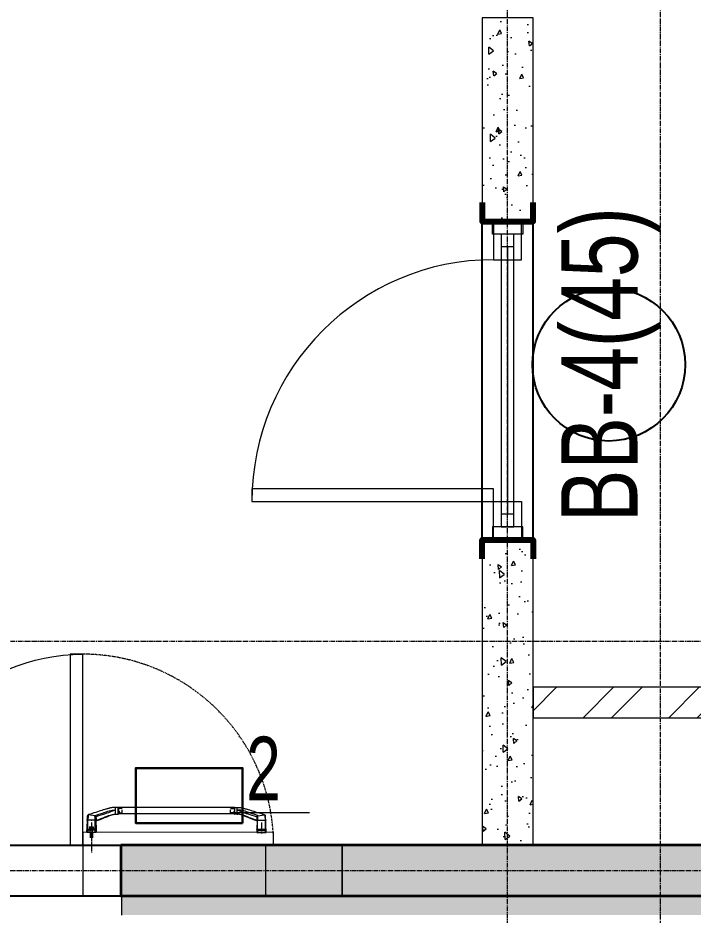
# Model space of a CAD drawing. Header units: millimetres. Extents: x -231292 to 573618, y -153144 to 564035.
# Drawn here: x 153804 to 156458, y 435327 to 438852 of the extents above; entities that cross this region are included whole.
import ezdxf
from ezdxf.enums import TextEntityAlignment as Align

# ---------------------------------------------------------------- set-up
doc = ezdxf.new("R2010")
doc.units = ezdxf.units.MM
for name, pattern in [('CENTER2', [28.575, 19.05, -3.175, 3.175, -3.175]), ('CENTERLINE', [30, 12, -1.5, 3, -1.5, 12]), ('DASHED', [19.05, 12.7, -6.35]), ('HIDDEN', [9.525, 6.35, -3.175])]:
    doc.linetypes.add(name, pattern=pattern)
doc.layers.get('0').update_dxf_attribs({"color": 250})
doc.layers.get('Defpoints').update_dxf_attribs({"color": 250})
for name, color, linetype, lineweight in [('АР_Витраж', 250, 'Continuous', 13), ('АР_Витраж марка', 250, 'Continuous', 9), ('АР_Двери_витраж', 250, 'Continuous', 9), ('АР_Двери_внутренние_антипаника', 250, 'Continuous', 0), ('АР_Отв. марка', 250, 'Continuous', 9), ('АР_Стены ЖБ', 250, 'Continuous', 35), ('АР_Стены кирпич', 250, 'Continuous', 20), ('АР_Стены ПЕНОблок', 250, 'Continuous', 20), ('АР_Стены_дефшов', 250, 'Continuous', 0), ('АР_Штриховка', 250, 'Continuous', 0), ('КМ_Фахверки', 250, 'Continuous', 80), ('РД_Оси_100', 250, 'Continuous', 0), ('РД_проем_инж перемыч_фахверк', 250, 'Continuous', 18), ('СС_Отверстия', 250, 'Continuous', 9)]:
    doc.layers.add(name, color=color, linetype=linetype, lineweight=lineweight)
doc.layers.add('МАГНИТЫ', color=7, linetype='Continuous', lineweight=30, true_color=0xd100d1)
doc.layers.add('РД_Витраж_вн', color=250, linetype='Continuous')
doc.layers.add('РД_Проем', color=250, linetype='Continuous', lineweight=0, plot=False)
doc.styles.add('Arial0', font='arial.ttf')
doc.styles.add('Arial_09', font='ARIALN.TTF', dxfattribs={"width": 0.9})

# ---------------------------------------------------------------- blocks, each defined once
blk = doc.blocks.new('Ф_пеноблок 200')
at = {"layer": 'КМ_Фахверки'}
blk.add_lwpolyline([(0, -75), (0, 0), (200, 0), (200, -75)], dxfattribs=at)
blk = doc.blocks.new('UUNEW01NEW00')
at = {"layer": 'АР_Двери_внутренние_антипаника', "color": 40, "linetype": 'Continuous'}
for p, q in [((-9.1, 24), (9.1, 24)), ((-9.1, 19.3), (-9.1, 24)), ((-9, 18.2), (-9.1, 19.3)), ((-9, 17.1), (-9, 18.2)), ((9.1, 24), (9.1, 19.3)), ((-8.8, 1.3), (-13.2, -0.1)), ((-8.5, 1.5), (-9, 17.1)), ((-8.5, 1.5), (-8.8, 1.3)), ((8.3, 0.5), (8, -3.9)), ((-53, -19.5), (-53, -12.4)), ((-47.5, -11.9), (-52.5, -11.9)), ((-47.5, -11.9), (-46.3, -11.8)), ((-45.1, -11.7), (-46.3, -11.8)), ((-44.4, -11.5), (-45.1, -11.7)), ((-42.2, -11), (-44.4, -11.6)), ((-40, -10.4), (-42.2, -11)), ((-38, -9.7), (-40, -10.4)), ((-36.1, -9), (-38, -9.7)), ((-34.2, -8.3), (-36.1, -9)), ((-32.1, -7.5), (-34.2, -8.3)), ((-30.3, -6.7), (-32.1, -7.5)), ((-28.2, -5.9), (-30.3, -6.7)), ((-25.9, -4.9), (-28.2, -5.9)), ((-23.3, -3.9), (-25.9, -4.9)), ((-20.4, -2.7), (-23.3, -3.9)), ((-17, -1.5), (-20.4, -2.7)), ((-17.7, -18.3), (-14.9, -17.4)), ((-13.2, -0.1), (-17, -1.5)), ((-14.9, -17.4), (-11.8, -16.4)), ((-11.8, -16.4), (-8.3, -15.3)), ((-8.3, -15.3), (-4.5, -14.1)), ((-4.5, -14.1), (-0.2, -12.7)), ((-0.2, -12.7), (4.6, -11.2)), ((4.6, -11.2), (5.6, -10.9)), ((5.6, -10.9), (6.4, -10.5)), ((6.4, -10.5), (7.3, -9.6)), ((7.3, -9.6), (7.6, -8.9)), ((7.6, -8.9), (7.7, -8.7)), ((8, -3.9), (7.7, -8.6)), ((7.7, -8.7), (7.7, -8.6)), ((-53, -24.6), (-53, -19.5)), ((-52.5, -25.1), (-47.5, -25.1)), ((-47.5, -25.1), (-45.1, -25)), ((-45.1, -25), (-44.1, -24.9)), ((-44.1, -24.9), (-43.6, -24.9)), ((-43.6, -24.9), (-43, -24.8)), ((-43, -24.8), (-42.4, -24.8)), ((-42.4, -24.8), (-41.8, -24.7)), ((-41.8, -24.7), (-41.1, -24.6)), ((-41.1, -24.6), (-39.3, -24.3)), ((-39.3, -24.3), (-37.6, -23.9)), ((-37.6, -23.9), (-36.2, -23.6)), ((-36.2, -23.6), (-35.1, -23.3)), ((-35.1, -23.3), (-34.2, -23.1)), ((-34.2, -23.1), (-33.1, -22.8)), ((-33.1, -22.8), (-31.7, -22.5)), ((-31.7, -22.5), (-30.1, -22)), ((-30.1, -22), (-28.2, -21.5)), ((-28.2, -21.5), (-26, -20.8)), ((-26, -20.8), (-23.3, -20)), ((-23.3, -20), (-20.2, -19.1)), ((-20.2, -19.1), (-17.7, -18.3))]:
    blk.add_line(p, q, dxfattribs=at)
at = {"layer": 'АР_Двери_внутренние_антипаника', "color": 1, "linetype": 'Continuous'}
for p, q in [((-9.1, 19.3), (-8.9, 19.4)), ((-9.1, 19.3), (-9, 18.8)), ((-9, 18.8), (-8.8, 18.6)), ((-8.9, 19.4), (-8.5, 19.5)), ((-8.8, 18.6), (-8.6, 18.4)), ((-8.6, 18.4), (-8.4, 18.2)), ((-8.5, 19.5), (-8.2, 19.5)), ((-8.4, 18.2), (-8.1, 18.1)), ((-8.2, 19.5), (-7.8, 19.6)), ((-8.1, 18.1), (-7.6, 18)), ((-7.8, 19.6), (-7.5, 19.6)), ((-7.5, 18.3), (-7.6, 18.2)), ((-7.6, 18.2), (-7.6, 18)), ((-7.6, 18), (-7.6, 16.2)), ((-7.5, 19.6), (-7.1, 19.6)), ((-7.4, 18.3), (-7.5, 18.3)), ((-7.3, 18.3), (-7.4, 18.3)), ((-7.2, 18.3), (-7.3, 18.3)), ((-7.1, 18.3), (-7.2, 18.3)), ((-7.1, 24), (-7.1, 19.6)), ((-7.1, 19.6), (7.1, 19.6)), ((-7.1, 19.6), (-7.1, 18.3)), ((7.1, 18.3), (-7.1, 18.3)), ((7.1, 19.6), (7.1, 24)), ((7.1, 19.6), (7.1, 18.3)), ((7.1, 19.6), (7.5, 19.6)), ((7.2, 18.3), (7.1, 18.3)), ((7.3, 18.3), (7.2, 18.3)), ((7.5, 18.3), (7.3, 18.3)), ((7.5, 19.6), (7.8, 19.6)), ((7.6, 18.2), (7.5, 18.3)), ((7.6, 18), (7.6, 18.2)), ((7.6, 18), (8.1, 18.1)), ((7.6, 16.2), (7.6, 18)), ((7.8, 19.6), (8.2, 19.5)), ((8.1, 18.1), (8.4, 18.2)), ((8.2, 19.5), (8.5, 19.5)), ((8.4, 18.2), (8.6, 18.4)), ((8.5, 19.5), (8.9, 19.4)), ((8.6, 18.4), (8.8, 18.6)), ((8.8, 18.6), (9, 18.8)), ((8.9, 19.4), (9.1, 19.3)), ((9, 18.8), (9.1, 19.3)), ((-9.3, 0.2), (-14.4, -1.5)), ((-9.2, 0.8), (-9.3, 0.2)), ((-9.3, -0.1), (-9.3, 0.2)), ((-9.2, 0.2), (-9.3, 0.2)), ((-9.1, 1), (-9.2, 0.8)), ((-8.9, 0.5), (-9.2, 0.2)), ((-9, 1.2), (-9.1, 1)), ((-8.8, 1.3), (-9, 1.2)), ((-8.7, 0.8), (-8.9, 0.5)), ((-8.6, 0.9), (-8.7, 0.8)), ((-8.6, 1), (-8.6, 0.9)), ((-8.5, 1), (-8.6, 1)), ((-8.4, 0.8), (-8.5, 1.5)), ((-8.4, 1.3), (-8.5, 1)), ((-8.4, 1.4), (-8.4, 0.4)), ((-8.3, 0.5), (-8.4, 0.8)), ((-8.4, 0.4), (-8.4, -0.4)), ((-8.4, 0.4), (-8.3, 0.4)), ((-8.1, 0.2), (-8.3, 0.5)), ((-7.8, 0.1), (-8.1, 0.2)), ((-7.4, 0), (-7.8, 0.1)), ((-7.6, 16.2), (-7.6, 14.1)), ((-7.6, 14.1), (-7.6, 12.2)), ((-7.6, 12.2), (-7.6, 9.8)), ((-7.6, 9.8), (-7.6, 7.8)), ((-7.6, 7.8), (-7.6, 6.2)), ((-7.6, 6.2), (-7.6, 4.7)), ((-7.6, 4.7), (-7.5, 3.2)), ((-7.5, 3.2), (-7.5, 1.6)), ((-7.5, 1.6), (-7.4, 0)), ((-7.5, 0), (-7.5, 0)), ((-7.5, 0), (-7.3, 0)), ((-7.4, 0), (7.4, 0)), ((-7.3, 0), (7.3, 0)), ((-3.5, 16), (-4.6, 16.4)), ((-4.6, 16.4), (-4.6, 16.3)), ((-3.5, 15.9), (-4.6, 16.3)), ((-4.6, 16.3), (-3.8, 14.8)), ((-3.8, 14.8), (-3.3, 14.8)), ((-3, 14.7), (-3.8, 14.7)), ((-3.8, 14.7), (-3.8, 14.6)), ((-3, 14.6), (-3.8, 14.6)), ((-3.8, 14.6), (-3.8, 13.7)), ((-3.8, 13.7), (-3, 13.7)), ((-3.3, 14.8), (-3.6, 15.5)), ((-3.6, 15.5), (-2.7, 15.3)), ((-3.3, 14.9), (-3.6, 15.5)), ((-2.3, 15.7), (-3.5, 16)), ((-2.3, 15.6), (-3.5, 15.9)), ((-3.1, 14.4), (-3.4, 14.4)), ((-3.4, 14.4), (-3.4, 13.9)), ((-3.4, 14), (-3.1, 14)), ((-3.4, 13.9), (-3.1, 13.9)), ((-3.3, 14.9), (-3.3, 14.8)), ((-3, 14.4), (-3.1, 14.4)), ((-3.1, 14), (-3.1, 13.9)), ((-3.1, 14), (-3, 14)), ((-3.1, 13.9), (-3, 13.9)), ((-3, 14.7), (-3, 14.6)), ((-2.9, 14.7), (-3, 14.7)), ((-2.9, 14.6), (-3, 14.6)), ((-2.9, 14.4), (-3, 14.4)), ((-3, 14.4), (-3, 14.4)), ((-3, 14.4), (-3, 14.4)), ((-3, 14), (-3, 14)), ((-3, 14), (-3, 14)), ((-3, 14), (-2.9, 14)), ((-3, 13.9), (-3, 13.9)), ((-3, 13.9), (-3, 13.9)), ((-3, 13.9), (-2.9, 13.9)), ((-3, 13.7), (-2.9, 13.7)), ((-2.8, 14.7), (-2.9, 14.7)), ((-2.9, 14.7), (-2.9, 14.7)), ((-2.8, 14.5), (-2.9, 14.6)), ((-2.9, 14.6), (-2.9, 14.6)), ((-2.9, 14.3), (-2.9, 14.4)), ((-2.9, 14.3), (-2.9, 14.3)), ((-2.9, 14.3), (-2.9, 14.3)), ((-2.9, 14.3), (-2.9, 14.3)), ((-2.9, 14), (-2.9, 14.3)), ((-2.9, 14.1), (-2.9, 14)), ((-2.9, 14), (-2.9, 14.1)), ((-2.9, 14.1), (-2.9, 14.1)), ((-2.9, 14.1), (-2.9, 14.1)), ((-2.9, 14.1), (-2.9, 14.1)), ((-2.9, 14), (-2.9, 14)), ((-2.9, 13.9), (-2.9, 14)), ((-2.9, 14), (-2.9, 14)), ((-2.9, 14), (-2.9, 14)), ((-2.9, 13.9), (-2.9, 13.9)), ((-2.9, 13.9), (-2.9, 13.9)), ((-2.9, 13.7), (-2.8, 13.7)), ((-2.7, 14.6), (-2.8, 14.7)), ((-2.7, 14.5), (-2.8, 14.5)), ((-2.8, 13.7), (-2.8, 13.8)), ((-2.8, 13.8), (-2.7, 13.8)), ((-2.7, 15.3), (-1.7, 15.1)), ((-2.6, 14.6), (-2.7, 14.6)), ((-2.6, 14.5), (-2.7, 14.5)), ((-2.7, 13.8), (-2.6, 13.8)), ((-2.6, 14.5), (-2.6, 14.6)), ((-2.6, 14.6), (-2.6, 14.6)), ((-2.6, 14.4), (-2.6, 14.5)), ((-2.5, 14.5), (-2.6, 14.5)), ((-2.5, 14.4), (-2.6, 14.4)), ((-2.6, 14.4), (-2.6, 14.4)), ((-2.6, 13.8), (-2.6, 13.9)), ((-2.6, 13.9), (-2.5, 13.9)), ((-2.5, 14.4), (-2.5, 14.5)), ((-2.5, 14.4), (-2.5, 14.3)), ((-2.5, 14.3), (-2.5, 14.4)), ((-2.5, 14), (-2.5, 14.3)), ((-2.5, 13.9), (-2.5, 14)), ((-1, 15.5), (-2.3, 15.7)), ((-1, 15.4), (-2.3, 15.6)), ((-2.2, 14.5), (-2.3, 14.5)), ((-2.3, 14.5), (-2.3, 14.4)), ((-2.3, 14.4), (-2.3, 14.3)), ((-2.2, 14.4), (-2.3, 14.4)), ((-2.3, 14.4), (-2.3, 14.3)), ((-2.3, 14.3), (-2.3, 14)), ((-2.3, 14), (-2.3, 13.9)), ((-2.3, 13.9), (-2.3, 13.9)), ((-2.3, 13.9), (-2.2, 13.8)), ((-2.1, 14.6), (-2.2, 14.6)), ((-2.2, 14.6), (-2.2, 14.5)), ((-2.1, 14.5), (-2.2, 14.5)), ((-2.2, 14.5), (-2.2, 14.4)), ((-2.2, 13.8), (-2.2, 13.8)), ((-2.2, 13.8), (-2.1, 13.8)), ((-2, 14.7), (-2.1, 14.6)), ((-2, 14.6), (-2.1, 14.5)), ((-2.1, 14.6), (-2.1, 14.6)), ((-2.1, 14.5), (-2.1, 14.5)), ((-2.1, 13.8), (-2, 13.7)), ((-1.9, 14.7), (-2, 14.7)), ((-1.9, 14.6), (-2, 14.6)), ((-2, 13.7), (-2, 13.7)), ((-2, 13.7), (-1.9, 13.7)), ((-1.8, 14.7), (-1.9, 14.7)), ((-1.8, 14.6), (-1.9, 14.6)), ((-1.8, 14.4), (-1.9, 14.4)), ((-1.9, 14.4), (-1.9, 14.3)), ((-1.9, 14.3), (-1.9, 14)), ((-1.9, 14.3), (-1.9, 14.3)), ((-1.9, 14.3), (-1.9, 14.3)), ((-1.9, 14.3), (-1.9, 14.3)), ((-1.9, 14.1), (-1.9, 14.1)), ((-1.9, 14.1), (-1.9, 14.1)), ((-1.9, 14.1), (-1.9, 14.1)), ((-1.9, 14.1), (-1.8, 14)), ((-1.9, 14), (-1.9, 14)), ((-1.9, 14), (-1.9, 14)), ((-1.9, 14), (-1.9, 13.9)), ((-1.9, 13.9), (-1.8, 13.9)), ((-1.9, 13.7), (-1.8, 13.7)), ((-1.8, 14.7), (-1.8, 14.6)), ((-1.5, 14.7), (-1.8, 14.7)), ((-1.5, 14.6), (-1.8, 14.6)), ((-1.7, 14.4), (-1.8, 14.4)), ((-1.8, 14.4), (-1.8, 14.4)), ((-1.8, 14.4), (-1.8, 14.4)), ((-1.8, 14), (-1.8, 14)), ((-1.8, 14), (-1.8, 14)), ((-1.8, 14), (-1.7, 14)), ((-1.8, 13.9), (-1.8, 13.9)), ((-1.8, 13.9), (-1.8, 13.9)), ((-1.8, 13.9), (-1.7, 13.9)), ((-1.8, 13.7), (-1.5, 13.7)), ((-1.7, 15.1), (-0.7, 15)), ((-1.7, 14.4), (-1.7, 14.4)), ((-1.6, 14.4), (-1.7, 14.4)), ((-1.7, 14), (-1.7, 13.9)), ((-1.7, 14), (-1.7, 14)), ((-1.7, 14), (-1.6, 14)), ((-1.7, 13.9), (-1.6, 13.9)), ((-1.7, 13.9), (-1.7, 13.9)), ((-1.5, 14.4), (-1.6, 14.4)), ((-1.6, 14.4), (-1.6, 14.4)), ((-1.6, 14), (-1.6, 13.9)), ((-1.6, 14), (-1.6, 14)), ((-1.6, 14), (-1.5, 14)), ((-1.6, 13.9), (-1.6, 13.9)), ((-1.6, 13.9), (-1.5, 13.9)), ((-1.5, 14.7), (-1.5, 14.6)), ((-1.4, 14.7), (-1.5, 14.7)), ((-1.4, 14.6), (-1.5, 14.6)), ((-1.4, 14.3), (-1.5, 14.4)), ((-1.5, 14.4), (-1.5, 14.4)), ((-1.5, 14.4), (-1.5, 14.4)), ((-1.5, 14), (-1.4, 14.1)), ((-1.5, 14), (-1.5, 14)), ((-1.5, 14), (-1.5, 14)), ((-1.5, 14), (-1.5, 14)), ((-1.5, 13.9), (-1.5, 13.9)), ((-1.5, 13.9), (-1.5, 13.9)), ((-1.5, 13.9), (-1.5, 13.9)), ((-1.5, 13.9), (-1.4, 13.9)), ((-1.5, 13.7), (-1.4, 13.7)), ((-1.3, 14.7), (-1.4, 14.7)), ((-1.3, 14.6), (-1.4, 14.6)), ((-1.4, 14.3), (-1.4, 14.3)), ((-1.4, 14.3), (-1.4, 14.3)), ((-1.4, 14.3), (-1.4, 14.3)), ((-1.4, 14), (-1.4, 14.3)), ((-1.4, 14.1), (-1.4, 14)), ((-1.4, 14.1), (-1.4, 14.1)), ((-1.4, 14.1), (-1.4, 14.1)), ((-1.4, 14.1), (-1.4, 14.1)), ((-1.4, 13.9), (-1.4, 14)), ((-1.4, 14), (-1.4, 14)), ((-1.4, 14), (-1.4, 14)), ((-1.4, 13.7), (-1.3, 13.7)), ((-1.2, 14.6), (-1.3, 14.7)), ((-1.3, 14.7), (-1.3, 14.7)), ((-1.3, 14.5), (-1.3, 14.6)), ((-1.2, 14.5), (-1.3, 14.5)), ((-1.3, 13.7), (-1.2, 13.8)), ((-1.1, 14.6), (-1.2, 14.6)), ((-1.1, 14.5), (-1.2, 14.5)), ((-1.2, 13.8), (-1.2, 13.8)), ((-1.2, 13.8), (-1.1, 13.8)), ((-1.1, 14.5), (-1.1, 14.6)), ((-1.1, 14.6), (-1.1, 14.6)), ((-1.1, 14.4), (-1.1, 14.5)), ((-1, 14.5), (-1.1, 14.5)), ((-1, 14.4), (-1.1, 14.4)), ((-1.1, 14.4), (-1.1, 14.4)), ((-1.1, 13.8), (-1.1, 13.9)), ((-1.1, 13.9), (-1, 13.9)), ((0, 16.5), (-1, 15.5)), ((0, 16.4), (-1, 15.4)), ((-1, 15.5), (-1, 15.4)), ((-1, 14.4), (-1, 14.5)), ((-1, 14.3), (-1, 14.4)), ((-1, 14.4), (-1, 14.3)), ((-1, 14), (-1, 14.3)), ((-1, 13.9), (-1, 14)), ((0, 14.7), (-0.8, 14.7)), ((-0.8, 14.7), (-0.8, 14.6)), ((0, 14.6), (-0.8, 14.6)), ((-0.8, 14.6), (-0.8, 13.7)), ((-0.8, 13.7), (-0.4, 13.7)), ((-0.7, 15), (0, 15.7)), ((-0.1, 14.4), (-0.4, 14.4)), ((-0.4, 14.4), (-0.4, 14.2)), ((-0.4, 14.3), (-0.1, 14.3)), ((-0.4, 14.2), (-0.1, 14.2)), ((-0.4, 14.1), (-0.2, 14.1)), ((-0.4, 13.7), (-0.4, 14.1)), ((-0.2, 14.1), (0, 13.7)), ((0, 14.4), (-0.1, 14.4)), ((-0.1, 14.4), (-0.1, 14.4)), ((-0.1, 14.4), (-0.1, 14.4)), ((-0.1, 14.3), (-0.1, 14.2)), ((-0.1, 14.3), (-0.1, 14.3)), ((-0.1, 14.3), (-0.1, 14.3)), ((-0.1, 14.3), (0, 14.3)), ((-0.1, 14.2), (-0.1, 14.2)), ((-0.1, 14.2), (-0.1, 14.2)), ((-0.1, 14.2), (0, 14.2)), ((0, 16.5), (0, 16.4)), ((1, 15.5), (0, 16.5)), ((1, 15.4), (0, 16.4)), ((0, 15.7), (0.7, 15)), ((0, 14.7), (0, 14.6)), ((0.1, 14.7), (0, 14.7)), ((0.1, 14.6), (0, 14.6)), ((0, 14.3), (0, 14.4)), ((0, 14.4), (0, 14.4)), ((0, 14.3), (0, 14.4)), ((0, 14.4), (0, 14.4)), ((0, 14.4), (0, 14.4)), ((0, 14.4), (0, 14.4)), ((0, 14.4), (0, 14.4)), ((0, 14.3), (0, 14.3)), ((0, 14.3), (0, 14.3)), ((0, 14.3), (0, 14.3)), ((0, 14.2), (0, 14.3)), ((0, 14.3), (0, 14.3)), ((0, 14.3), (0, 14.3)), ((0, 14.3), (0, 14.3)), ((0, 14.2), (0, 14.2)), ((0, 14.2), (0, 14.2)), ((0, 13.7), (0.5, 13.7)), ((0.2, 14.7), (0.1, 14.7)), ((0.2, 14.6), (0.1, 14.6)), ((0.3, 14.6), (0.2, 14.7)), ((0.2, 14.7), (0.2, 14.7)), ((0.2, 14.5), (0.2, 14.6)), ((0.3, 14.5), (0.2, 14.5)), ((0.5, 13.7), (0.2, 14.1)), ((0.2, 14.1), (0.3, 14.1)), ((0.4, 14.6), (0.3, 14.6)), ((0.4, 14.5), (0.3, 14.5)), ((0.3, 14.1), (0.4, 14.2)), ((0.3, 14.1), (0.3, 14.1)), ((0.5, 13.8), (0.3, 14.1)), ((0.4, 14.5), (0.4, 14.6)), ((0.4, 14.6), (0.4, 14.6)), ((0.4, 14.4), (0.4, 14.5)), ((0.4, 14.4), (0.4, 14.5)), ((0.4, 14.5), (0.4, 14.5)), ((0.4, 14.3), (0.4, 14.4)), ((0.4, 14.4), (0.4, 14.4)), ((0.4, 14.4), (0.4, 14.4)), ((0.4, 14.2), (0.4, 14.3)), ((0.4, 14.3), (0.4, 14.3)), ((0.4, 14.2), (0.4, 14.2)), ((0.5, 13.8), (0.5, 13.7)), ((0.7, 15), (1.7, 15.1)), ((0.7, 14.7), (0.7, 14.6)), ((1.4, 14.7), (0.7, 14.7)), ((1.4, 14.6), (0.7, 14.6)), ((0.7, 14.6), (0.7, 13.7)), ((0.7, 13.7), (1.1, 13.7)), ((2.3, 15.7), (1, 15.5)), ((2.3, 15.6), (1, 15.4)), ((1, 15.5), (1, 15.4)), ((1.1, 13.7), (1.1, 14.3)), ((1.1, 14.3), (1.2, 14.3)), ((1.2, 14.3), (1.5, 13.7)), ((1.4, 14.7), (1.4, 14.6)), ((1.6, 14.2), (1.4, 14.7)), ((1.6, 14.1), (1.4, 14.6)), ((1.5, 13.7), (1.8, 13.7)), ((1.6, 14.2), (1.6, 14.1)), ((1.7, 14.2), (1.6, 14.2)), ((1.7, 14.1), (1.6, 14.1)), ((1.7, 15.1), (2.7, 15.3)), ((1.9, 14.7), (1.7, 14.2)), ((1.9, 14.6), (1.7, 14.1)), ((1.7, 14.2), (1.7, 14.1)), ((1.8, 13.7), (2, 14.3)), ((1.9, 14.7), (1.9, 14.6)), ((2.5, 14.7), (1.9, 14.7)), ((2.5, 14.6), (1.9, 14.6)), ((2, 14.3), (2.2, 14.3)), ((2.2, 14.3), (2.2, 13.7)), ((2.2, 13.7), (2.5, 13.7)), ((3.5, 16), (2.3, 15.7)), ((3.5, 15.9), (2.3, 15.6)), ((2.5, 14.7), (2.5, 14.6)), ((2.5, 13.7), (2.5, 14.6)), ((2.7, 15.3), (3.6, 15.5)), ((3.1, 14.7), (2.7, 13.8)), ((3.1, 14.6), (2.7, 13.7)), ((2.7, 13.8), (2.7, 13.7)), ((2.7, 13.7), (3.2, 13.7)), ((3.1, 14.7), (3.1, 14.6)), ((3.9, 14.7), (3.1, 14.7)), ((3.9, 14.6), (3.1, 14.6)), ((3.2, 13.7), (3.2, 13.9)), ((3.2, 13.9), (3.8, 13.9)), ((3.6, 15.5), (3.3, 14.8)), ((3.6, 15.5), (3.3, 14.9)), ((3.3, 14.9), (3.3, 14.8)), ((3.3, 14.8), (3.8, 14.8)), ((3.4, 14.3), (3.3, 14)), ((3.3, 14.1), (3.7, 14.1)), ((3.3, 14), (3.7, 14)), ((3.6, 14.3), (3.4, 14.3)), ((4.6, 16.4), (3.5, 16)), ((4.6, 16.3), (3.5, 15.9)), ((3.7, 14), (3.6, 14.3)), ((3.8, 14.8), (4.6, 16.3)), ((3.8, 13.9), (3.8, 13.7)), ((3.8, 13.7), (4.2, 13.7)), ((3.9, 14.7), (3.9, 14.6)), ((4.2, 13.8), (3.9, 14.7)), ((4.2, 13.7), (3.9, 14.6)), ((4.2, 13.8), (4.2, 13.7)), ((4.6, 16.4), (4.6, 16.3)), ((6.7, -9.4), (7.3, 0)), ((7.4, 0), (7.5, 2)), ((7.8, 0.1), (7.4, 0)), ((7.5, 2), (7.6, 4)), ((7.6, 14.2), (7.6, 16.2)), ((7.6, 12.3), (7.6, 14.2)), ((7.6, 9.9), (7.6, 12.3)), ((7.6, 8), (7.6, 9.9)), ((7.6, 5.9), (7.6, 8)), ((7.6, 4), (7.6, 5.9)), ((8.1, 0.2), (7.8, 0.1)), ((8.3, 0.5), (8.1, 0.2)), ((8.4, 0.8), (8.3, 0.5)), ((-52.5, -11.9), (-52.5, -19.8)), ((-47.5, -11.9), (-47.5, -19.8)), ((-47.5, -11.9), (-47.5, -11.9)), ((-43.1, -11.4), (-44.5, -11.6)), ((-41.6, -11.2), (-43.1, -11.4)), ((-39.3, -10.7), (-41.6, -11.2)), ((-41.3, -17.7), (-39, -16.7)), ((-36.7, -9.9), (-39.3, -10.7)), ((-39, -16.7), (-36.4, -15.7)), ((-33.8, -8.9), (-36.7, -9.9)), ((-36.4, -15.7), (-33.5, -14.5)), ((-30.7, -7.7), (-33.8, -8.9)), ((-33.5, -14.5), (-30.3, -13.4)), ((-28.7, -16.6), (-31.9, -17.6)), ((-27.2, -6.3), (-30.7, -7.7)), ((-30.3, -13.4), (-26.8, -12.1)), ((-25.2, -15.3), (-28.7, -16.6)), ((-23.3, -4.8), (-27.2, -6.3)), ((-26.8, -12.1), (-22.9, -10.9)), ((-21.4, -13.9), (-25.2, -15.3)), ((-19.1, -3.2), (-23.3, -4.8)), ((-22.9, -10.9), (-18.7, -9.6)), ((-17.3, -12.4), (-21.4, -13.9)), ((-14.4, -1.5), (-19.1, -3.2)), ((-18.7, -9.6), (-14, -8.2)), ((-12.8, -10.8), (-17.3, -12.4)), ((-14, -8.2), (-8.8, -6.6)), ((-7.8, -9.1), (-12.8, -10.8)), ((-9, -3.8), (-9.3, -0.1)), ((-8.8, -6.6), (-9, -3.8)), ((-8.8, -6.6), (-8.8, -6.6)), ((-8.8, -7.3), (-8.8, -6.6)), ((-8.8, -6.6), (-8.7, -6.6)), ((-8.5, -8.1), (-8.8, -7.3)), ((-8.7, -6.6), (-8.6, -6.6)), ((-8.6, -6.6), (-8.4, -6.7)), ((-8.2, -8.7), (-8.5, -8.1)), ((-8.4, -0.4), (-8.3, -0.9)), ((-8.4, -6.7), (-8.1, -6.7)), ((-8.3, -0.9), (-8.3, -1.1)), ((-8.3, -1.1), (-8.3, -1.1)), ((-8.3, -1.2), (-8.2, -1.2)), ((-8.2, -1.2), (-8.2, -1.2)), ((-8.2, -1.2), (-8.2, -1.5)), ((-8.2, -1.5), (-8.2, -1.5)), ((-7.8, -9.1), (-8.2, -8.7)), ((-8.1, -6.7), (-8, -6.6)), ((-8, -7.1), (-8.1, -6.7)), ((-8.1, -6.7), (-8.1, -6.7)), ((-8, -6.6), (-8, -6.6)), ((-8, -6.6), (-7.9, -6.6)), ((-7.6, -7.6), (-8, -7.1)), ((-7.8, -6.9), (-7.9, -6.6)), ((-7.9, -6.6), (-7.9, -6.7)), ((-7.9, -6.7), (-7.9, -6.6)), ((-7.5, -7.2), (-7.8, -6.9)), ((-7.4, -8.9), (-7.8, -9.1)), ((-7.2, -8), (-7.6, -7.6)), ((-7.2, -7.4), (-7.5, -7.2)), ((-7.1, -8.7), (-7.4, -8.9)), ((-7.3, 0), (-7.2, -1.7)), ((-7.2, -1.7), (-7.2, -3.1)), ((-7.2, -3.1), (-7.1, -4.5)), ((-6.9, -7.4), (-7.2, -7.4)), ((-6.7, -8.2), (-7.2, -8)), ((-7.1, -4.5), (-7, -6)), ((-6.7, -8.2), (-7.1, -8.7)), ((-7, -6), (-6.9, -7.4)), ((-6.9, -7.4), (-6.8, -7.5)), ((-6.8, -7.5), (-6.8, -7.5)), ((-6.8, -7.5), (-6.8, -7.6)), ((-6.8, -7.6), (-6.8, -7.6)), ((-6.8, -7.6), (-6.8, -7.6)), ((-6.8, -7.6), (-6.8, -7.6)), ((-6.8, -7.6), (-6.8, -7.6)), ((-6.8, -7.6), (-6.8, -7.6)), ((-6.8, -7.6), (-6.8, -7.6)), ((-6.8, -7.6), (-6.8, -7.6)), ((-6.8, -7.6), (-6.8, -7.6)), ((-6.8, -7.6), (-6.8, -7.6)), ((-6.8, -7.6), (-6.8, -7.6)), ((-6.8, -7.6), (-6.8, -7.6)), ((-6.8, -7.6), (-6.8, -7.6)), ((-6.8, -7.6), (-6.8, -7.6)), ((-6.8, -7.6), (-6.7, -7.8)), ((-6.7, -7.8), (-6.6, -8)), ((-6.6, -8), (-6.7, -8.1)), ((-6.7, -8.1), (-6.7, -8.2)), ((-6.7, -8.2), (5.6, -10.6)), ((5.6, -10.6), (6.3, -10)), ((5.6, -10.6), (6, -10.6)), ((6, -10.6), (6.3, -10.5)), ((6.3, -10), (6.6, -9.7)), ((6.3, -10.5), (6.4, -10.5)), ((6.6, -9.7), (6.7, -9.4)), ((6.7, -9.4), (7.1, -9.3)), ((7.1, -9.3), (7.4, -9.1)), ((7.4, -9.1), (7.6, -8.9)), ((8.3, -0.4), (8.3, -0.3)), ((-52.5, -19.8), (-52.5, -25.1)), ((-52.5, -25.1), (-47.5, -25.1)), ((-47.5, -19.8), (-46, -19.6)), ((-45.9, -19.8), (-47.5, -19.8)), ((-47.5, -19.8), (-47.5, -25.1)), ((-46, -19.6), (-44.5, -19.2)), ((-44.3, -19.8), (-45.9, -19.8)), ((-44.5, -19.2), (-42.9, -18.5)), ((-42.5, -19.7), (-44.3, -19.8)), ((-42.9, -18.5), (-41.3, -17.7)), ((-40.6, -19.6), (-42.5, -19.7)), ((-37.8, -19.2), (-40.6, -19.6)), ((-34.9, -18.5), (-37.8, -19.2)), ((-31.9, -17.6), (-34.9, -18.5))]:
    blk.add_line(p, q, dxfattribs=at)
at = {"layer": 'АР_Двери_внутренние_антипаника', "color": 1, "linetype": 'CENTERLINE'}
blk.add_line((0, 4.4), (0, 26), dxfattribs=at)
at = {"layer": 'АР_Двери_внутренние_антипаника', "color": 1, "linetype": 'HIDDEN'}
for p, q in [((-60.5, -14), (-53, -14)), ((-60.5, -14), (-60.5, -23)), ((-54.5, -17.6), (-54.5, -14.1)), ((-54.5, -14.1), (-53, -14.1)), ((-60.5, -23), (-53, -23)), ((-54.5, -17.6), (-53, -17.6))]:
    blk.add_line(p, q, dxfattribs=at)
at = {"layer": 'АР_Двери_внутренние_антипаника', "color": 40, "linetype": 'Continuous'}
for centre, radius, start, end in [((-490.9, 27.7), 500, 356.9219, 359.0377), ((-52.5, -12.4), 0.5, 90, 180), ((-52.5, -24.6), 0.5, 180, 270)]:
    blk.add_arc(centre, radius, start, end, dxfattribs=at)
at = {"layer": 'АР_Двери_внутренние_антипаника', "color": 1, "linetype": 'Continuous'}
blk.add_arc((490.8, 29.3), 500, 183.3082, 184.1216, dxfattribs=at)
blk.add_point((0, 0), dxfattribs=at)
blk = doc.blocks.new('66NEW00')
at = {"layer": 'АР_Двери_внутренние_антипаника', "color": 40, "linetype": 'Continuous'}
for p, q in [((9.1, 0), (-9.1, 0)), ((-9.1, 0), (-9.1, -4.7)), ((9.1, -4.7), (9.1, 0)), ((8.5, -22.4), (9, -6.9)), ((9, -5.7), (9.1, -4.7)), ((9, -6.9), (9, -5.7)), ((-8.3, -23.5), (-8, -27.9)), ((-8, -27.9), (-7.7, -32.5)), ((-7.7, -32.7), (-7.7, -32.5)), ((-7.6, -32.8), (-7.7, -32.7)), ((-7.3, -33.6), (-7.6, -32.8)), ((-6.4, -34.5), (-7.3, -33.6)), ((-5.6, -34.9), (-6.4, -34.5)), ((-4.6, -35.2), (-5.6, -34.9)), ((0.2, -36.7), (-4.6, -35.2)), ((8.5, -22.4), (8.8, -22.7)), ((8.8, -22.7), (13.2, -24.1)), ((13.2, -24.1), (17, -25.5)), ((17, -25.5), (20.4, -26.7)), ((20.4, -26.7), (23.3, -27.9)), ((23.3, -27.9), (25.9, -28.9)), ((25.9, -28.9), (28.2, -29.9)), ((28.2, -29.9), (30.3, -30.7)), ((30.3, -30.7), (32.1, -31.4)), ((32.1, -31.4), (34.2, -32.3)), ((34.2, -32.3), (36.1, -33)), ((36.1, -33), (38, -33.7)), ((38, -33.7), (40, -34.4)), ((40, -34.4), (42.2, -35)), ((42.2, -35), (44.4, -35.5)), ((4.5, -38.1), (0.2, -36.7)), ((8.3, -39.3), (4.5, -38.1)), ((11.8, -40.4), (8.3, -39.3)), ((14.9, -41.4), (11.8, -40.4)), ((17.7, -42.3), (14.9, -41.4)), ((20.2, -43), (17.7, -42.3)), ((23.3, -44), (20.2, -43)), ((26, -44.8), (23.3, -44)), ((28.2, -45.4), (26, -44.8)), ((30.1, -46), (28.2, -45.4)), ((31.7, -46.4), (30.1, -46)), ((33.1, -46.8), (31.7, -46.4)), ((34.2, -47.1), (33.1, -46.8)), ((35.1, -47.3), (34.2, -47.1)), ((36.2, -47.6), (35.1, -47.3)), ((37.6, -47.9), (36.2, -47.6)), ((39.3, -48.2), (37.6, -47.9)), ((41.1, -48.6), (39.3, -48.2)), ((41.8, -48.7), (41.1, -48.6)), ((42.4, -48.7), (41.8, -48.7)), ((43, -48.8), (42.4, -48.7)), ((43.6, -48.9), (43, -48.8)), ((44.1, -48.9), (43.6, -48.9)), ((45.1, -49), (44.1, -48.9)), ((44.4, -35.5), (45.1, -35.6)), ((45.1, -35.6), (46.3, -35.8)), ((47.5, -49.1), (45.1, -49)), ((47.5, -35.8), (46.3, -35.8)), ((47.5, -35.8), (52.5, -35.8)), ((52.5, -49.1), (47.5, -49.1)), ((53, -43.4), (53, -36.3)), ((53, -48.6), (53, -43.4))]:
    blk.add_line(p, q, dxfattribs=at)
at = {"layer": 'АР_Двери_внутренние_антипаника', "color": 1, "linetype": 'Continuous'}
for p, q in [((-7.1, -4.4), (-7.1, 0)), ((7.1, 0), (7.1, -4.4)), ((-8.9, -4.6), (-9.1, -4.7)), ((-9, -5.2), (-9.1, -4.7)), ((-8.8, -5.4), (-9, -5.2)), ((-8.5, -4.5), (-8.9, -4.6)), ((-8.6, -5.6), (-8.8, -5.4)), ((-8.4, -5.7), (-8.6, -5.6)), ((-8.2, -4.4), (-8.5, -4.5)), ((-8.1, -5.8), (-8.4, -5.7)), ((-7.8, -4.4), (-8.2, -4.4)), ((-7.6, -5.9), (-8.1, -5.8)), ((-7.5, -4.4), (-7.8, -4.4)), ((-7.6, -5.8), (-7.5, -5.7)), ((-7.6, -5.9), (-7.6, -5.8)), ((-7.6, -7.7), (-7.6, -5.9)), ((-7.6, -9.8), (-7.6, -7.7)), ((-7.6, -11.7), (-7.6, -9.8)), ((-7.6, -14), (-7.6, -11.7)), ((-7.6, -16), (-7.6, -14)), ((-7.6, -18.1), (-7.6, -16)), ((-7.1, -4.4), (-7.5, -4.4)), ((-7.5, -5.7), (-7.3, -5.7)), ((-7.3, -5.7), (-7.2, -5.6)), ((-7.2, -5.6), (-7.1, -5.6)), ((7.1, -4.4), (-7.1, -4.4)), ((-7.1, -4.4), (-7.1, -5.6)), ((-7.1, -5.6), (7.1, -5.6)), ((7.1, -4.4), (7.1, -5.6)), ((7.5, -4.4), (7.1, -4.4)), ((7.1, -5.6), (7.2, -5.6)), ((7.2, -5.6), (7.3, -5.7)), ((7.3, -5.7), (7.4, -5.7)), ((7.4, -5.7), (7.5, -5.7)), ((7.8, -4.4), (7.5, -4.4)), ((7.5, -5.7), (7.6, -5.8)), ((8.1, -5.8), (7.6, -5.9)), ((7.6, -5.8), (7.6, -5.9)), ((7.6, -5.9), (7.6, -7.8)), ((7.6, -7.8), (7.6, -9.9)), ((7.6, -9.9), (7.6, -11.8)), ((7.6, -11.8), (7.6, -14.2)), ((7.6, -14.2), (7.6, -16.2)), ((7.6, -16.2), (7.6, -17.8)), ((8.2, -4.4), (7.8, -4.4)), ((8.4, -5.7), (8.1, -5.8)), ((8.5, -4.5), (8.2, -4.4)), ((8.6, -5.6), (8.4, -5.7)), ((8.9, -4.6), (8.5, -4.5)), ((8.8, -5.4), (8.6, -5.6)), ((9, -5.2), (8.8, -5.4)), ((9.1, -4.7), (8.9, -4.6)), ((9.1, -4.7), (9, -5.2)), ((-8.4, -23.1), (-8.3, -23.5)), ((-8.3, -23.5), (-8.1, -23.7)), ((-8.3, -24.4), (-8.3, -24.2)), ((-8.1, -23.7), (-7.8, -23.9)), ((-7.8, -23.9), (-7.4, -24)), ((-7.6, -19.9), (-7.6, -18.1)), ((-7.5, -21.9), (-7.6, -19.9)), ((-7.4, -33.1), (-7.6, -32.8)), ((-7.4, -24), (-7.5, -21.9)), ((7.4, -24), (-7.4, -24)), ((-7.1, -33.3), (-7.4, -33.1)), ((7.3, -24), (-7.3, -24)), ((-6.7, -33.3), (-7.3, -24)), ((-6.7, -33.3), (-7.1, -33.3)), ((-6.6, -33.7), (-6.7, -33.3)), ((-6.3, -34), (-6.6, -33.7)), ((-6.3, -34.5), (-6.4, -34.4)), ((-5.6, -34.5), (-6.3, -34)), ((-6, -34.6), (-6.3, -34.5)), ((-5.6, -34.5), (-6, -34.6)), ((6.7, -32.2), (-5.6, -34.5)), ((6.7, -31.8), (6.6, -32)), ((6.6, -32), (6.7, -32.1)), ((6.8, -31.6), (6.7, -31.8)), ((6.7, -32.2), (7.2, -32)), ((6.7, -32.1), (6.7, -32.2)), ((6.7, -32.2), (7.1, -32.7)), ((6.9, -31.4), (6.8, -31.5)), ((6.8, -31.5), (6.8, -31.5)), ((6.8, -31.5), (6.8, -31.5)), ((6.8, -31.5), (6.8, -31.6)), ((6.8, -31.6), (6.8, -31.6)), ((6.8, -31.6), (6.8, -31.6)), ((6.8, -31.6), (6.8, -31.6)), ((6.8, -31.6), (6.8, -31.6)), ((6.8, -31.6), (6.8, -31.6)), ((6.8, -31.6), (6.8, -31.6)), ((6.8, -31.6), (6.8, -31.6)), ((6.8, -31.6), (6.8, -31.6)), ((6.8, -31.6), (6.8, -31.6)), ((6.8, -31.6), (6.8, -31.6)), ((6.8, -31.6), (6.8, -31.6)), ((6.8, -31.6), (6.8, -31.6)), ((7, -29.9), (6.9, -31.4)), ((6.9, -31.4), (7.2, -31.3)), ((7.1, -28.5), (7, -29.9)), ((7.2, -27.1), (7.1, -28.5)), ((7.1, -32.7), (7.4, -32.9)), ((7.3, -24), (7.2, -25.6)), ((7.2, -25.6), (7.2, -27.1)), ((7.2, -31.3), (7.5, -31.2)), ((7.2, -32), (7.6, -31.6)), ((7.5, -24), (7.3, -24)), ((7.5, -22.4), (7.4, -24)), ((7.4, -24), (7.8, -23.9)), ((7.4, -32.9), (7.8, -33.1)), ((7.6, -19.3), (7.5, -20.8)), ((7.5, -20.8), (7.5, -22.4)), ((7.5, -24), (7.5, -24)), ((7.5, -31.2), (7.8, -30.9)), ((7.6, -17.8), (7.6, -19.3)), ((7.6, -31.6), (8, -31.1)), ((7.8, -23.9), (8.1, -23.7)), ((7.8, -30.9), (7.9, -30.6)), ((7.8, -33.1), (8.2, -32.7)), ((7.8, -33.1), (12.8, -34.8)), ((8, -30.6), (7.9, -30.6)), ((7.9, -30.6), (7.9, -30.6)), ((7.9, -30.6), (7.9, -30.6)), ((8, -31.1), (8.1, -30.6)), ((8.1, -30.6), (8, -30.6)), ((8, -30.6), (8, -30.6)), ((8.1, -23.7), (8.3, -23.5)), ((8.1, -30.7), (8.1, -30.6)), ((8.4, -30.7), (8.1, -30.7)), ((8.2, -25.1), (8.2, -25.2)), ((8.3, -25.1), (8.2, -25.1)), ((8.2, -25.2), (8.2, -25.5)), ((8.2, -25.5), (8.2, -25.5)), ((8.2, -32.7), (8.5, -32.1)), ((8.3, -23.5), (8.4, -23.1)), ((8.4, -23.6), (8.3, -23.6)), ((8.4, -24.3), (8.3, -24.8)), ((8.3, -24.8), (8.3, -25.1)), ((8.3, -25.1), (8.3, -25.1)), ((8.4, -23.1), (8.5, -22.4)), ((8.4, -22.6), (8.5, -22.9)), ((8.4, -22.6), (8.4, -23.6)), ((8.4, -23.6), (8.4, -24.3)), ((8.6, -30.6), (8.4, -30.7)), ((8.5, -22.9), (8.6, -23)), ((8.5, -32.1), (8.8, -31.3)), ((8.6, -23), (8.6, -23.1)), ((8.6, -23.1), (8.7, -23.2)), ((8.7, -30.6), (8.6, -30.6)), ((8.7, -23.2), (8.9, -23.4)), ((8.8, -30.6), (8.7, -30.6)), ((8.8, -22.7), (9, -22.8)), ((8.8, -30.6), (9, -27.8)), ((14, -32.2), (8.8, -30.6)), ((8.8, -30.6), (8.8, -30.6)), ((8.8, -31.3), (8.8, -30.6)), ((8.9, -23.4), (9.2, -23.8)), ((9, -22.8), (9.1, -22.9)), ((9, -27.8), (9.3, -24)), ((9.1, -22.9), (9.2, -23.2)), ((9.2, -23.2), (9.3, -23.8)), ((9.2, -23.8), (9.3, -23.8)), ((9.3, -23.8), (14.4, -25.5)), ((9.3, -24), (9.3, -23.8)), ((12.8, -34.8), (17.3, -36.4)), ((18.7, -33.6), (14, -32.2)), ((14.4, -25.5), (19.1, -27.2)), ((22.9, -34.9), (18.7, -33.6)), ((19.1, -27.2), (23.3, -28.8)), ((26.8, -36.1), (22.9, -34.9)), ((23.3, -28.8), (27.2, -30.3)), ((27.2, -30.3), (30.7, -31.7)), ((30.7, -31.7), (33.8, -32.9)), ((33.8, -32.9), (36.7, -33.9)), ((36.7, -33.9), (39.3, -34.6)), ((39.3, -34.6), (41.6, -35.1)), ((41.6, -35.1), (43.1, -35.4)), ((17.3, -36.4), (21.4, -37.9)), ((21.4, -37.9), (25.2, -39.3)), ((25.2, -39.3), (28.7, -40.5)), ((30.3, -37.3), (26.8, -36.1)), ((28.7, -40.5), (31.9, -41.6)), ((33.5, -38.5), (30.3, -37.3)), ((31.9, -41.6), (34.9, -42.5)), ((36.4, -39.6), (33.5, -38.5)), ((34.9, -42.5), (37.8, -43.2)), ((39, -40.7), (36.4, -39.6)), ((37.8, -43.2), (40.6, -43.6)), ((41.3, -41.7), (39, -40.7)), ((40.6, -43.6), (42.5, -43.7)), ((42.9, -42.5), (41.3, -41.7)), ((42.5, -43.7), (44.3, -43.7)), ((44.5, -43.1), (42.9, -42.5)), ((43.1, -35.4), (44.5, -35.6)), ((44.3, -43.7), (45.9, -43.7)), ((46, -43.6), (44.5, -43.1)), ((45.9, -43.7), (47.5, -43.7)), ((47.5, -43.7), (46, -43.6)), ((47.5, -35.9), (47.5, -43.7)), ((47.5, -35.9), (47.5, -35.9)), ((47.5, -43.7), (47.5, -49.1)), ((52.5, -49.1), (47.5, -49.1)), ((52.5, -35.9), (52.5, -43.7)), ((52.5, -43.7), (52.5, -49.1))]:
    blk.add_line(p, q, dxfattribs=at)
at = {"layer": 'АР_Двери_внутренние_антипаника', "color": 1, "linetype": 'CENTERLINE'}
blk.add_line((0, -19.6), (0, 2), dxfattribs=at)
at = {"layer": 'АР_Двери_внутренние_антипаника', "color": 1, "linetype": 'HIDDEN'}
for p, q in [((60.5, -38), (53, -38)), ((54.5, -38.1), (53, -38.1)), ((54.5, -41.6), (53, -41.6)), ((60.5, -47), (53, -47)), ((54.5, -41.6), (54.5, -38.1)), ((60.5, -38), (60.5, -47))]:
    blk.add_line(p, q, dxfattribs=at)
at = {"layer": 'АР_Двери_внутренние_антипаника', "color": 40, "linetype": 'Continuous'}
for centre, radius, start, end in [((490.9, 3.7), 500, 180.9623, 183.0781), ((52.5, -36.3), 0.5, 0, 90), ((52.5, -48.6), 0.5, 270, 0)]:
    blk.add_arc(centre, radius, start, end, dxfattribs=at)
at = {"layer": 'АР_Двери_внутренние_антипаника', "color": 1, "linetype": 'Continuous'}
blk.add_arc((-490.8, 5.3), 500, 355.8784, 356.6918, dxfattribs=at)
blk.add_point((0, 0), dxfattribs=at)
blk = doc.blocks.new('*U749')
at = {"layer": 'АР_Двери_внутренние_антипаника', "color": 40, "linetype": 'Continuous'}
for p, q in [((562.1, 97.1), (106, 97.1)), ((562.1, 72.7), (106, 72.7)), ((-4.5, 0), (-4.5, -22.2)), ((4.5, 0), (4.5, -22.2))]:
    blk.add_line(p, q, dxfattribs=at)
at = {"layer": 'АР_Двери_внутренние_антипаника', "color": 1, "linetype": 'HIDDEN'}
for p, q in [((4.5, 7.5), (-4.5, 7.5)), ((-4.5, 0), (-4.5, 7.5)), ((4.5, 0), (4.5, 7.5))]:
    blk.add_line(p, q, dxfattribs=at)
at = {"layer": 'АР_Двери_внутренние_антипаника', "color": 1, "linetype": 'Continuous'}
for p, q in [((-1.4, -22.2), (-3.7, 0)), ((3.7, 0), (1.4, -22.2))]:
    blk.add_line(p, q, dxfattribs=at)
at = {"layer": 'АР_Двери_внутренние_антипаника', "color": 1, "linetype": 'CENTERLINE'}
blk.add_line((0, -4), (0, -79.7), dxfattribs=at)
at = {"layer": 'АР_Двери_внутренние_антипаника', "xscale": 2, "yscale": 2, "zscale": 2, "rotation": 180}
for name, p in [('UUNEW01NEW00', (0, 47.9)), ('66NEW00', (668.1, 0))]:
    blk.add_blockref(name, p, dxfattribs=at)
blk = doc.blocks.new('СОШ_2200_АР_ОСИ_М100_28.05.24')
at = {"layer": 'РД_Оси_100', "linetype": 'CENTER2'}
for points in [[(105300, -6155), (105300, 139938.679)], [(105900, 139938.679), (105900, -6155)], [(119910, 70200), (-5954.958, 70200)], [(94200, 69300), (119410, 69300), (119910, 69450)]]:
    blk.add_lwpolyline(points, dxfattribs=at)
blk = doc.blocks.new('MOK-МаркаПроема инж.')
blk.add_line((-1.328, -1.754), (1.802, -1.754))
at = {"color": 0, "style": 'Arial0', "width": 0.7}
blk.add_attdef('АР-ПРОЕМ:Коробка', text='', height=2.5, dxfattribs=at).set_placement((0, 0), align=Align.MIDDLE)
blk = doc.blocks.new('МаркаВитража1')
at = {"layer": 'Defpoints'}
blk.add_circle((0, 0), 3, dxfattribs=at)
at = {"color": 0, "linetype": 'ByBlock', "lineweight": -2, "style": 'Arial_09', "width": 0.9}
blk.add_attdef('АР-ОКНО:НАИМЕНОВАНИЕ', text='', height=3, dxfattribs=at).set_placement((0, 0), align=Align.MIDDLE)

msp = doc.modelspace()

# ---------------------------------------------------------------- hatches: boundary and pattern name
at = {"layer": 'АР_Штриховка', "linetype": 'Continuous', "lineweight": 0}
h = msp.add_hatch(dxfattribs=at)
h.set_pattern_fill('AR-CONC', color=256, angle=45, style=0)
h.set_pattern_definition([(95, (50428.77, 366201.75), (140.09465, 117.55338), [19.05, -209.55]), (40, (50428.77, 366201.75), (-160.01845, 110.17673), [15.24, -167.64058]), (145.45144, (50440.44, 366211.55), (-19.9238, 227.7301), [16.19, -178.09024]), (91.1842, (50392.85, 366237.67), (221.41024, 161.9534), [28.575, -314.325]), (141.63556, (50411.3, 366251.17), (-7.0866, 342.82676), [24.285, -267.1356]), (36.18415, (50392.85, 366237.67), (-7.0866, 342.82676), [22.85997, -251.45973]), (66, (50419.79, 366246.65), (179.51998, 34.89515), [19.05, -209.55]), (11, (50419.79, 366246.65), (-86.53993, 173.9412), [15.24, -167.64]), (116.45145, (50434.75, 366249.56), (92.98005, 208.83634), [16.19, -178.08994]), (82.5, (50428.77, 366201.75), (-57.60547, 61.973414), [0, -165.608, 0, -170.18, 0, -168.275]), (52.5, (50428.77, 366201.75), (-23.58973, 118.087), [0, -97.028, 0, -161.798, 0, -64.135]), (12.5, (50388.716, 366161.7), (99.927863, 91.826196), [0, -63.5, 0, -198.12, 0, -262.89]), (2.5, (50370.76, 366143.74), (86.7639, 122.72239), [0, -82.55, 0, -131.572, 0, -186.69])])
h.paths.add_polyline_path([(155628.768, 435601.753), (155828.768, 435601.753), (155828.768, 436801.753), (155628.768, 436801.753)], flags=0)
h.paths.add_polyline_path([(155628.768, 438051.753), (155828.768, 438051.753), (155828.768, 438851.753), (155628.768, 438851.753)], flags=0)
h = msp.add_hatch(dxfattribs=at)
h.set_pattern_fill('ANSI32', color=256, scale=25, angle=-360, style=0)
h.set_pattern_definition([(45, (50428.77, 366201.75), (-168.3798, 168.3798), []), (45, (50541.02, 366201.75), (-168.3798, 168.3798), [])])
h.paths.add_polyline_path([(155828.768, 436221.753), (155828.768, 436101.753), (156968.768, 436101.753), (157088.768, 436221.753)], flags=0)
at = {"layer": 'АР_Штриховка', "linetype": 'Continuous', "lineweight": 5}
h = msp.add_hatch(dxfattribs=at)
h.set_pattern_fill('ANSI35', color=256, scale=25, style=0)
h.set_pattern_definition([(45, (50428.77, 366201.75), (-112.2532, 112.2532), []), (45, (50541.02, 366201.75), (-112.2532, 112.2532), [198.4375, -39.6875, 0, -39.6875])])
h.paths.add_polyline_path([(165128.781, 435401.753), (165128.781, 435601.753), (154208.965, 435601.753), (154208.965, 435401.753)], flags=0)
h.paths.add_polyline_path([(152208.965, 435401.753), (152208.965, 435601.753), (149228.768, 435601.753), (149178.768, 435535.086), (149228.768, 435401.753)], flags=0)
at = {"layer": 'АР_Штриховка', "linetype": 'Continuous', "lineweight": 0}
h = msp.add_hatch(dxfattribs=at)
h.set_pattern_fill('HONEY', color=256, scale=10, style=0)
h.set_pattern_definition([(360, (50428.768, 366201.753), (47.625, 27.4963064), [31.75, -63.5]), (120, (50428.768, 366201.753), (-47.625, 27.4963066), [31.75, -63.5]), (60, (50428.768, 366201.753), (1e-07, 54.992613), [-63.5, 31.75])])
h.paths.add_polyline_path([(149228.768, 435401.715), (149303.768, 435326.677), (152210.942, 435326.691), (152210.942, 435401.729)], flags=0)
h.paths.add_polyline_path([(154210.942, 435401.738), (154210.942, 435326.701), (165128.768, 435326.753), (165128.767, 435401.79)], flags=0)
at = {"layer": 'СС_Отверстия', "linetype": 'Continuous', "lineweight": 5}
for points in [[(155078.768, 435401.753), (155078.768, 435601.753), (154928.768, 435501.753)], [(154778.768, 435401.753), (155078.768, 435401.753), (154928.768, 435501.753)]]:
    msp.add_hatch(color=256, dxfattribs=at).paths.add_polyline_path(points, flags=0)

# ---------------------------------------------------------------- linework, layer by layer
at = {"layer": 'АР_Витраж', "linetype": 'Continuous', "lineweight": 5}
for p, q in [((155628.768, 438051.753), (155628.768, 436801.753)), ((155828.768, 438051.753), (155828.768, 436801.753))]:
    msp.add_line(p, q, dxfattribs=at)
at = {"layer": 'АР_Витраж', "linetype": 'Continuous', "lineweight": 13}
for p, q in [((155753.768, 437951.753), (155703.768, 437951.753)), ((155728.768, 437951.753), (155728.768, 436901.753)), ((155753.768, 436901.753), (155703.768, 436901.753))]:
    msp.add_line(p, q, dxfattribs=at)
for points in [[(155668.768, 438001.753), (155668.768, 438051.753), (155788.768, 438051.753), (155788.768, 438001.753)], [(155753.768, 438001.753), (155703.768, 438001.753), (155703.768, 436851.753), (155753.768, 436851.753)], [(155668.768, 436851.753), (155668.768, 436801.753), (155788.768, 436801.753), (155788.768, 436851.753)]]:
    msp.add_lwpolyline(points, close=True, dxfattribs=at)
at = {"layer": 'АР_Двери_витраж', "linetype": 'Continuous', "lineweight": 9}
for points in [[(155783.768, 437901.753), (155783.768, 438051.753), (155673.768, 438051.753), (155673.768, 437901.753)], [(155673.768, 436951.753), (155673.768, 437001.753), (154723.768, 437001.753), (154723.768, 436951.753)], [(155783.768, 436951.753), (155783.768, 436801.753), (155673.768, 436801.753), (155673.768, 436951.753)], [(154058.965, 436351.755), (154008.965, 436351.755), (154008.965, 435601.755), (154058.965, 435601.755)], [(154058.965, 435401.755), (154208.965, 435401.755), (154208.965, 435601.755), (154058.965, 435601.755)]]:
    msp.add_lwpolyline(points, close=True, dxfattribs=at)
msp.add_arc((155673.768, 436951.753), 950, 90, 180, dxfattribs=at)
at = {"layer": 'АР_Двери_витраж', "linetype": 'Continuous', "lineweight": 9, "extrusion": (0, 0, -1)}
msp.add_arc((-154058.965, 435601.755), 750, 0, 90, dxfattribs=at)
at = {"layer": 'АР_Двери_внутренние_антипаника', "linetype": 'DASHED', "lineweight": 0, "ltscale": 0.3}
msp.add_lwpolyline([(154807.493, 435648.723, 0.39597621), (154058.965, 436351.755)], format="xyb", dxfattribs=at)
at = {"layer": 'АР_Двери_внутренние_антипаника', "lineweight": 0}
msp.add_lwpolyline([(154808.965, 435652.243), (154058.965, 435651.755), (154058.965, 435601.755), (154808.965, 435602.243)], close=True, dxfattribs=at)
at = {"layer": 'АР_Стены ЖБ', "linetype": 'Continuous', "lineweight": 35}
for p, q in [((165128.781, 435601.753), (154208.965, 435601.753)), ((154208.965, 435601.753), (154208.965, 435401.753)), ((154208.965, 435401.753), (165128.781, 435401.753))]:
    msp.add_line(p, q, dxfattribs=at)
at = {"layer": 'АР_Стены ЖБ', "linetype": 'Continuous', "lineweight": 15}
for p, q in [((154778.768, 435401.753), (154778.768, 435601.753)), ((155078.768, 435601.753), (155078.768, 435401.753))]:
    msp.add_line(p, q, dxfattribs=at)
at = {"layer": 'АР_Стены кирпич', "linetype": 'Continuous', "lineweight": 20}
for p, q in [((155828.768, 436221.753), (155828.768, 436101.753)), ((157088.768, 436221.753), (155828.768, 436221.753)), ((155828.768, 436101.753), (156968.768, 436101.753))]:
    msp.add_line(p, q, dxfattribs=at)
at = {"layer": 'АР_Стены ПЕНОблок', "linetype": 'Continuous', "lineweight": 20}
for p, q in [((155828.768, 438851.753), (155628.768, 438851.753)), ((155628.768, 438851.753), (155628.768, 438051.753)), ((155828.768, 438051.753), (155828.768, 438851.753)), ((155628.768, 438051.753), (155828.768, 438051.753)), ((155828.768, 436801.753), (155628.768, 436801.753)), ((155628.768, 436801.753), (155628.768, 435601.753)), ((155828.768, 435601.753), (155828.768, 436801.753)), ((155628.768, 435601.753), (155828.768, 435601.753))]:
    msp.add_line(p, q, dxfattribs=at)
at = {"layer": 'АР_Стены_дефшов', "linetype": 'Continuous', "lineweight": 0}
for p, q in [((152210.942, 435401.729), (154210.942, 435401.738)), ((165128.767, 435401.79), (154210.942, 435401.738)), ((154210.942, 435401.738), (154210.942, 435326.701))]:
    msp.add_line(p, q, dxfattribs=at)
at = {"layer": 'МАГНИТЫ'}
msp.add_lwpolyline([(154686.779, 435687.883), (154686.779, 435904.555), (154267.105, 435904.555), (154267.105, 435687.883)], close=True, dxfattribs=at)
at = {"layer": 'РД_Витраж_вн', "linetype": 'Continuous', "lineweight": -3}
for p, q in [((155628.768, 436801.753), (155628.768, 438051.753)), ((155828.768, 436801.753), (155828.768, 438051.753)), ((152208.965, 435601.753), (154208.965, 435601.753)), ((152208.965, 435401.753), (154208.965, 435401.753))]:
    msp.add_line(p, q, dxfattribs=at)
at = {"layer": 'РД_Проем', "linetype": 'Continuous', "lineweight": 0}
for p, q in [((155628.768, 436801.753), (155628.768, 438051.753)), ((155828.768, 436801.753), (155828.768, 438051.753))]:
    msp.add_line(p, q, dxfattribs=at)
at = {"layer": 'РД_проем_инж перемыч_фахверк', "linetype": 'Continuous', "lineweight": 18}
for p, q in [((155628.768, 438051.753), (155628.768, 436801.753)), ((155828.768, 438051.753), (155828.768, 436801.753))]:
    msp.add_line(p, q, dxfattribs=at)
at = {"layer": 'СС_Отверстия', "linetype": 'Continuous', "lineweight": 9}
for p, q in [((155078.768, 435601.753), (154778.768, 435601.753)), ((154778.768, 435401.753), (154778.768, 435601.753)), ((155078.768, 435401.753), (155078.768, 435601.753)), ((155078.768, 435401.753), (154778.768, 435401.753))]:
    msp.add_line(p, q, dxfattribs=at)

# ---------------------------------------------------------------- block references
at = {"layer": 'АР_Витраж марка', "linetype": 'Continuous', "lineweight": 9, "xscale": 100, "yscale": 100, "zscale": 100, "rotation": 90}
msp.add_blockref('МаркаВитража1', (156126.381, 437489.399), dxfattribs=at).add_auto_attribs({'АР-ОКНО:НАИМЕНОВАНИЕ': 'ВВ-4(45)'})
at = {"layer": 'АР_Двери_внутренние_антипаника', "lineweight": 30, "ltscale": 2, "rotation": 359.999944999339}
msp.add_blockref('*U749', (154093.158, 435651.775), dxfattribs=at)
at = {"layer": 'АР_Отв. марка', "linetype": 'Continuous', "lineweight": 9, "xscale": 100, "yscale": 100, "zscale": 100}
msp.add_blockref('MOK-МаркаПроема инж.', (154769.368, 435904.493, 580), dxfattribs=at).add_auto_attribs({'АР-ПРОЕМ:Коробка': '2'})
at = {"layer": 'КМ_Фахверки', "xscale": -1, "rotation": 180}
msp.add_blockref('Ф_пеноблок 200', (155628.775, 438051.753), dxfattribs=at)
at = {"layer": 'КМ_Фахверки'}
msp.add_blockref('Ф_пеноблок 200', (155628.768, 436801.753), dxfattribs=at)
at = {"layer": 'РД_Оси_100'}
msp.add_blockref('СОШ_2200_АР_ОСИ_М100_28.05.24', (50428.768, 366201.753), dxfattribs=at)

doc.saveas('drawing.dxf')
